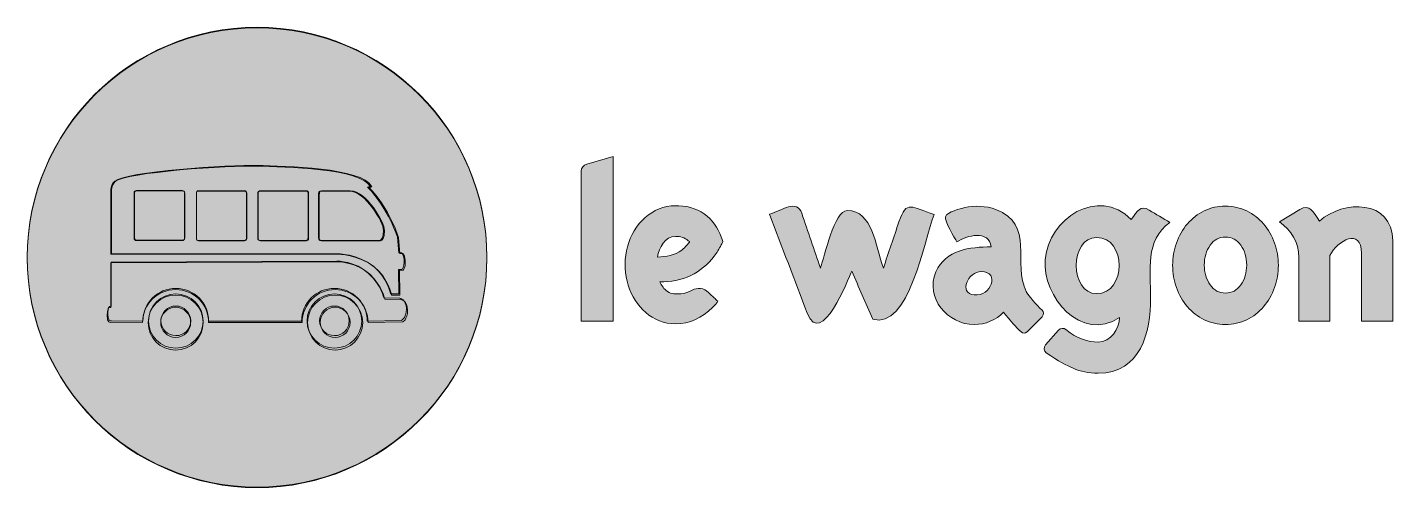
# Model space of a CAD drawing. Header units: inches. Extents: x 252 to 412, y 59 to 112.
import ezdxf

# ---------------------------------------------------------------- set-up
doc = ezdxf.new("R2010")
doc.units = ezdxf.units.IN
doc.header["$MEASUREMENT"] = 0
doc.layers.add('Layer 1', color=7, linetype='Continuous')

# ---------------------------------------------------------------- blocks, each defined once
blk = doc.blocks.new('block 4')
at = {"layer": 'Layer 1', "true_color": 0xd23333}
h = blk.add_hatch(color=22, dxfattribs=at)
h.dxf.hatch_style = 2
edge = h.paths.add_edge_path()
edge.add_spline(control_points=[(318.06, 96.46), (318.06, 96.46), (321.16, 97.38), (321.16, 97.38), (321.16, 97.38), (321.16, 78.07), (321.16, 78.07), (321.16, 78.07), (317.41, 78.07), (317.41, 78.07), (317.41, 78.07), (317.41, 95.63), (317.41, 95.63), (317.41, 96.01), (317.67, 96.36), (318.06, 96.46), (318.06, 96.46), (318.06, 96.46), (318.06, 96.46)], knot_values=[0, 0, 0, 0, 1, 1, 1, 2, 2, 2, 3, 3, 3, 4, 4, 4, 5, 5, 5, 6, 6, 6, 6], degree=3, periodic=1)
h = blk.add_hatch(color=22, dxfattribs=at)
h.dxf.hatch_style = 2
edge = h.paths.add_edge_path()
edge.add_spline(control_points=[(386.39, 89.64), (385.6, 90.12), (384.77, 90.6), (383.97, 91.08), (382.89, 91.72), (382.66, 91.01), (381.87, 89.99), (377.91, 93.89), (372.2, 90.09), (371.79, 85.3), (371.4, 80.98), (376.03, 75.46), (380.49, 78.52), (380.46, 77.09), (379.47, 75.68), (377.97, 75.62), (376.83, 75.62), (375.49, 76.03), (374.21, 77.09), (373.96, 77.31), (373.54, 77.28), (373.32, 77.02), (373.32, 77.02), (371.82, 75.3), (371.82, 75.3), (371.56, 75.01), (371.63, 74.6), (371.91, 74.37), (373.35, 73.32), (374.34, 72.9), (375.07, 72.55), (375.9, 72.17), (376.86, 71.98), (377.97, 71.98), (383.01, 71.98), (384.13, 76.8), (384.13, 80.82), (384.13, 83.99), (383.46, 87.53), (386.39, 89.64), (386.39, 89.64), (386.39, 89.64), (386.39, 89.64)], knot_values=[0, 0, 0, 0, 1, 1, 1, 2, 2, 2, 3, 3, 3, 4, 4, 4, 5, 5, 5, 6, 6, 6, 7, 7, 7, 8, 8, 8, 9, 9, 9, 10, 10, 10, 11, 11, 11, 12, 12, 12, 13, 13, 13, 14, 14, 14, 14], degree=3, periodic=1)
edge = h.paths.add_edge_path()
edge.add_spline(control_points=[(377.81, 81.3), (374.62, 81.3), (374.62, 87.88), (377.81, 87.88), (381.32, 87.88), (381.32, 81.3), (377.81, 81.3), (377.81, 81.3), (377.81, 81.3), (377.81, 81.3)], knot_values=[0, 0, 0, 0, 1, 1, 1, 2, 2, 2, 3, 3, 3, 3], degree=3, periodic=1)
h = blk.add_hatch(color=22, dxfattribs=at)
h.dxf.hatch_style = 2
edge = h.paths.add_edge_path()
edge.add_spline(control_points=[(328.48, 77.76), (325.77, 77.76), (323.69, 79.79), (322.92, 82.28), (322.12, 84.85), (322.63, 87.91), (324.55, 89.88), (325.45, 90.8), (326.63, 91.44), (327.94, 91.57), (329.15, 91.7), (330.43, 91.47), (331.48, 90.87), (332.44, 90.3), (333.18, 89.37), (333.66, 88.35), (333.78, 88.1), (333.88, 87.81), (333.98, 87.53), (334.04, 87.34), (333.91, 87.21), (333.82, 87.02), (333.56, 86.54), (333.3, 86.09), (332.99, 85.68), (332.25, 84.73), (331.32, 83.93), (330.24, 83.42), (329.12, 82.88), (327.87, 82.69), (326.63, 82.69), (326.82, 82.24), (327.11, 81.83), (327.52, 81.54), (328, 81.26), (328.54, 81.22), (329.09, 81.29), (329.57, 81.32), (329.98, 81.48), (330.4, 81.7), (331.04, 82.05), (331.8, 81.96), (332.31, 81.45), (332.54, 81.22), (332.76, 81), (332.99, 80.81), (333.11, 80.68), (333.3, 80.56), (333.4, 80.4), (333.46, 80.3), (332.86, 79.73), (332.79, 79.67), (331.58, 78.49), (330.11, 77.76), (328.48, 77.76)], knot_values=[0, 0, 0, 0, 1, 1, 1, 2, 2, 2, 3, 3, 3, 4, 4, 4, 5, 5, 5, 6, 6, 6, 7, 7, 7, 8, 8, 8, 9, 9, 9, 10, 10, 10, 11, 11, 11, 12, 12, 12, 13, 13, 13, 14, 14, 14, 15, 15, 15, 16, 16, 16, 17, 17, 17, 18, 18, 18, 18], degree=3, periodic=0)
edge.add_line((328.48, 77.76), (328.48, 77.76))
edge = h.paths.add_edge_path()
edge.add_spline(control_points=[(328.48, 88), (327.17, 88), (326.56, 86.7), (326.34, 85.58), (327.36, 85.62), (328.38, 85.78), (329.18, 86.41), (329.41, 86.57), (329.6, 86.76), (329.76, 86.95), (329.85, 87.05), (329.92, 87.14), (330.01, 87.24), (330.05, 87.3), (330.14, 87.34), (330.08, 87.4), (330.05, 87.43), (329.98, 87.46), (329.95, 87.49), (329.5, 87.88), (329.06, 88), (328.48, 88)], knot_values=[0, 0, 0, 0, 1, 1, 1, 2, 2, 2, 3, 3, 3, 4, 4, 4, 5, 5, 5, 6, 6, 6, 7, 7, 7, 7], degree=3, periodic=0)
edge.add_line((328.48, 88), (328.48, 88))
h = blk.add_hatch(color=22, dxfattribs=at)
h.dxf.hatch_style = 2
edge = h.paths.add_edge_path()
edge.add_spline(control_points=[(351.57, 78.31), (350.74, 80.19), (349.94, 82.07), (349.11, 83.95), (348.73, 83.06), (345.53, 74.8), (343.9, 79.01), (342.43, 82.87), (340.93, 86.76), (339.46, 90.61), (340.93, 91.06), (342.68, 92.4), (343.26, 90.71), (343.99, 88.57), (344.7, 86.44), (345.43, 84.3), (345.95, 85.7), (347.06, 91.03), (348.57, 91.03), (351.6, 91.03), (351.83, 86.95), (352.82, 84.3), (353.43, 86.12), (354.03, 87.9), (354.64, 89.72), (355.54, 92.37), (356.11, 91.38), (358.76, 90.58), (357.61, 87.62), (355.79, 76.97), (351.57, 78.31), (351.57, 78.31), (351.57, 78.31), (351.57, 78.31)], knot_values=[0, 0, 0, 0, 1, 1, 1, 2, 2, 2, 3, 3, 3, 4, 4, 4, 5, 5, 5, 6, 6, 6, 7, 7, 7, 8, 8, 8, 9, 9, 9, 10, 10, 10, 11, 11, 11, 11], degree=3, periodic=1)
h = blk.add_hatch(color=22, dxfattribs=at)
h.dxf.hatch_style = 2
edge = h.paths.add_edge_path()
edge.add_spline(control_points=[(371.44, 79.36), (370.74, 80), (369.81, 81.05), (369.56, 81.56), (367.9, 84.77), (370.64, 89.45), (365.99, 91.17), (364.84, 91.58), (363.5, 91.64), (362.36, 91.39), (361.88, 91.26), (360.28, 90.88), (360.09, 90.31), (359.93, 89.8), (361.18, 87.89), (361.43, 87.35), (362.55, 88.14), (365.22, 88.81), (365.45, 86.78), (362.99, 86.78), (360.09, 86.43), (358.98, 83.85), (357.67, 80.8), (360.35, 77.68), (363.47, 77.68), (364.75, 77.68), (366.02, 78.22), (366.91, 79.11), (367.07, 78.92), (367.2, 78.73), (367.36, 78.54), (367.55, 78.28), (368.44, 77.33), (368.95, 76.82), (369.14, 76.63), (369.46, 76.63), (369.65, 76.82), (369.65, 76.82), (371.44, 78.6), (371.44, 78.6), (371.66, 78.86), (371.63, 79.17), (371.44, 79.36), (371.44, 79.36), (371.44, 79.36), (371.44, 79.36)], knot_values=[0, 0, 0, 0, 1, 1, 1, 2, 2, 2, 3, 3, 3, 4, 4, 4, 5, 5, 5, 6, 6, 6, 7, 7, 7, 8, 8, 8, 9, 9, 9, 10, 10, 10, 11, 11, 11, 12, 12, 12, 13, 13, 13, 14, 14, 14, 15, 15, 15, 15], degree=3, periodic=1)
edge = h.paths.add_edge_path()
edge.add_spline(control_points=[(363.47, 81.15), (361.56, 81.37), (362.74, 83.88), (364.3, 83.88), (366.56, 83.88), (365.42, 80.92), (363.47, 81.15), (363.47, 81.15), (363.47, 81.15), (363.47, 81.15)], knot_values=[0, 0, 0, 0, 1, 1, 1, 2, 2, 2, 3, 3, 3, 3], degree=3, periodic=1)
h = blk.add_hatch(color=22, dxfattribs=at)
h.dxf.hatch_style = 2
edge = h.paths.add_edge_path()
edge.add_spline(control_points=[(392.9, 77.69), (392.01, 77.69), (391.18, 77.88), (390.42, 78.23), (389.65, 78.62), (388.98, 79.13), (388.44, 79.77), (387.89, 80.4), (387.45, 81.17), (387.16, 82), (386.87, 82.83), (386.71, 83.72), (386.71, 84.62), (386.71, 85.51), (386.87, 86.4), (387.16, 87.23), (387.45, 88.06), (387.89, 88.83), (388.44, 89.47), (388.98, 90.1), (389.65, 90.65), (390.42, 91), (391.18, 91.38), (392.01, 91.54), (392.9, 91.54), (393.8, 91.54), (394.63, 91.35), (395.39, 91), (396.16, 90.61), (396.83, 90.1), (397.37, 89.47), (397.92, 88.83), (398.36, 88.06), (398.65, 87.23), (398.94, 86.4), (399.1, 85.51), (399.1, 84.62), (399.1, 83.72), (398.94, 82.83), (398.65, 82), (398.36, 81.17), (397.92, 80.4), (397.37, 79.77), (396.83, 79.13), (396.16, 78.59), (395.39, 78.23), (394.63, 77.88), (393.8, 77.69), (392.9, 77.69)], knot_values=[0, 0, 0, 0, 1, 1, 1, 2, 2, 2, 3, 3, 3, 4, 4, 4, 5, 5, 5, 6, 6, 6, 7, 7, 7, 8, 8, 8, 9, 9, 9, 10, 10, 10, 11, 11, 11, 12, 12, 12, 13, 13, 13, 14, 14, 14, 15, 15, 15, 16, 16, 16, 16], degree=3, periodic=0)
edge.add_line((392.9, 77.69), (392.9, 77.69))
edge = h.paths.add_edge_path()
edge.add_spline(control_points=[(392.9, 87.93), (392.17, 87.93), (391.56, 87.61), (391.12, 86.98), (390.64, 86.31), (390.42, 85.54), (390.42, 84.65), (390.42, 83.75), (390.67, 82.99), (391.12, 82.32), (391.56, 81.68), (392.17, 81.36), (392.9, 81.36), (393.64, 81.36), (394.25, 81.68), (394.69, 82.32), (395.17, 82.99), (395.39, 83.75), (395.39, 84.65), (395.39, 85.54), (395.17, 86.31), (394.69, 86.98), (394.25, 87.61), (393.64, 87.93), (392.9, 87.93)], knot_values=[0, 0, 0, 0, 1, 1, 1, 2, 2, 2, 3, 3, 3, 4, 4, 4, 5, 5, 5, 6, 6, 6, 7, 7, 7, 8, 8, 8, 8], degree=3, periodic=0)
edge.add_line((392.9, 87.93), (392.9, 87.93))
h = blk.add_hatch(color=22, dxfattribs=at)
h.dxf.hatch_style = 2
edge = h.paths.add_edge_path()
edge.add_spline(control_points=[(408.85, 86.03), (408.85, 89.07), (405.97, 87.54), (405.14, 85.75), (405.14, 85.75), (405.14, 78.07), (405.14, 78.07), (405.14, 78.07), (401.5, 78.07), (401.5, 78.07), (401.5, 78.07), (401.5, 85.55), (401.5, 85.55), (401.5, 87.34), (400.63, 88.72), (399.22, 89.71), (399.22, 89.71), (401.62, 91.15), (401.62, 91.15), (402.81, 91.85), (403.13, 90.92), (403.93, 89.8), (406.68, 92.3), (412.5, 92.36), (412.5, 87.5), (412.5, 87.5), (412.5, 78.07), (412.5, 78.07), (412.5, 78.07), (408.85, 78.07), (408.85, 78.07), (408.85, 78.07), (408.85, 86.03), (408.85, 86.03)], knot_values=[0, 0, 0, 0, 1, 1, 1, 2, 2, 2, 3, 3, 3, 4, 4, 4, 5, 5, 5, 6, 6, 6, 7, 7, 7, 8, 8, 8, 9, 9, 9, 10, 10, 10, 11, 11, 11, 11], degree=3, periodic=1)
at = {"layer": 'Layer 1', "lineweight": 0}
for points, knots in [([(318.06, 96.46), (318.06, 96.46), (321.16, 97.38), (321.16, 97.38), (321.16, 97.38), (321.16, 78.07), (321.16, 78.07), (321.16, 78.07), (317.41, 78.07), (317.41, 78.07), (317.41, 78.07), (317.41, 95.63), (317.41, 95.63), (317.41, 96.01), (317.67, 96.36), (318.06, 96.46), (318.06, 96.46), (318.06, 96.46), (318.06, 96.46)], [0, 0, 0, 0, 1, 1, 1, 2, 2, 2, 3, 3, 3, 4, 4, 4, 5, 5, 5, 6, 6, 6, 6]), ([(386.39, 89.64), (385.6, 90.12), (384.77, 90.6), (383.97, 91.08), (382.89, 91.72), (382.66, 91.01), (381.87, 89.99), (377.91, 93.89), (372.2, 90.09), (371.79, 85.3), (371.4, 80.98), (376.03, 75.46), (380.49, 78.52), (380.46, 77.09), (379.47, 75.68), (377.97, 75.62), (376.83, 75.62), (375.49, 76.03), (374.21, 77.09), (373.96, 77.31), (373.54, 77.28), (373.32, 77.02), (373.32, 77.02), (371.82, 75.3), (371.82, 75.3), (371.56, 75.01), (371.63, 74.6), (371.91, 74.37), (373.35, 73.32), (374.34, 72.9), (375.07, 72.55), (375.9, 72.17), (376.86, 71.98), (377.97, 71.98), (383.01, 71.98), (384.13, 76.8), (384.13, 80.82), (384.13, 83.99), (383.46, 87.53), (386.39, 89.64), (386.39, 89.64), (386.39, 89.64), (386.39, 89.64)], [0, 0, 0, 0, 1, 1, 1, 2, 2, 2, 3, 3, 3, 4, 4, 4, 5, 5, 5, 6, 6, 6, 7, 7, 7, 8, 8, 8, 9, 9, 9, 10, 10, 10, 11, 11, 11, 12, 12, 12, 13, 13, 13, 14, 14, 14, 14]), ([(328.48, 77.76), (325.77, 77.76), (323.69, 79.79), (322.92, 82.28), (322.12, 84.85), (322.63, 87.91), (324.55, 89.88), (325.45, 90.8), (326.63, 91.44), (327.94, 91.57), (329.15, 91.7), (330.43, 91.47), (331.48, 90.87), (332.44, 90.3), (333.18, 89.37), (333.66, 88.35), (333.78, 88.1), (333.88, 87.81), (333.98, 87.53), (334.04, 87.34), (333.91, 87.21), (333.82, 87.02), (333.56, 86.54), (333.3, 86.09), (332.99, 85.68), (332.25, 84.73), (331.32, 83.93), (330.24, 83.42), (329.12, 82.88), (327.87, 82.69), (326.63, 82.69), (326.82, 82.24), (327.11, 81.83), (327.52, 81.54), (328, 81.26), (328.54, 81.22), (329.09, 81.29), (329.57, 81.32), (329.98, 81.48), (330.4, 81.7), (331.04, 82.05), (331.8, 81.96), (332.31, 81.45), (332.54, 81.22), (332.76, 81), (332.99, 80.81), (333.11, 80.68), (333.3, 80.56), (333.4, 80.4), (333.46, 80.3), (332.86, 79.73), (332.79, 79.67), (331.58, 78.49), (330.11, 77.76), (328.48, 77.76)], [0, 0, 0, 0, 1, 1, 1, 2, 2, 2, 3, 3, 3, 4, 4, 4, 5, 5, 5, 6, 6, 6, 7, 7, 7, 8, 8, 8, 9, 9, 9, 10, 10, 10, 11, 11, 11, 12, 12, 12, 13, 13, 13, 14, 14, 14, 15, 15, 15, 16, 16, 16, 17, 17, 17, 18, 18, 18, 18]), ([(351.57, 78.31), (350.74, 80.19), (349.94, 82.07), (349.11, 83.95), (348.73, 83.06), (345.53, 74.8), (343.9, 79.01), (342.43, 82.87), (340.93, 86.76), (339.46, 90.61), (340.93, 91.06), (342.68, 92.4), (343.26, 90.71), (343.99, 88.57), (344.7, 86.44), (345.43, 84.3), (345.95, 85.7), (347.06, 91.03), (348.57, 91.03), (351.6, 91.03), (351.83, 86.95), (352.82, 84.3), (353.43, 86.12), (354.03, 87.9), (354.64, 89.72), (355.54, 92.37), (356.11, 91.38), (358.76, 90.58), (357.61, 87.62), (355.79, 76.97), (351.57, 78.31), (351.57, 78.31), (351.57, 78.31), (351.57, 78.31)], [0, 0, 0, 0, 1, 1, 1, 2, 2, 2, 3, 3, 3, 4, 4, 4, 5, 5, 5, 6, 6, 6, 7, 7, 7, 8, 8, 8, 9, 9, 9, 10, 10, 10, 11, 11, 11, 11]), ([(371.44, 79.36), (370.74, 80), (369.81, 81.05), (369.56, 81.56), (367.9, 84.77), (370.64, 89.45), (365.99, 91.17), (364.84, 91.58), (363.5, 91.64), (362.36, 91.39), (361.88, 91.26), (360.28, 90.88), (360.09, 90.31), (359.93, 89.8), (361.18, 87.89), (361.43, 87.35), (362.55, 88.14), (365.22, 88.81), (365.45, 86.78), (362.99, 86.78), (360.09, 86.43), (358.98, 83.85), (357.67, 80.8), (360.35, 77.68), (363.47, 77.68), (364.75, 77.68), (366.02, 78.22), (366.91, 79.11), (367.07, 78.92), (367.2, 78.73), (367.36, 78.54), (367.55, 78.28), (368.44, 77.33), (368.95, 76.82), (369.14, 76.63), (369.46, 76.63), (369.65, 76.82), (369.65, 76.82), (371.44, 78.6), (371.44, 78.6), (371.66, 78.86), (371.63, 79.17), (371.44, 79.36), (371.44, 79.36), (371.44, 79.36), (371.44, 79.36)], [0, 0, 0, 0, 1, 1, 1, 2, 2, 2, 3, 3, 3, 4, 4, 4, 5, 5, 5, 6, 6, 6, 7, 7, 7, 8, 8, 8, 9, 9, 9, 10, 10, 10, 11, 11, 11, 12, 12, 12, 13, 13, 13, 14, 14, 14, 15, 15, 15, 15]), ([(392.9, 77.69), (392.01, 77.69), (391.18, 77.88), (390.42, 78.23), (389.65, 78.62), (388.98, 79.13), (388.44, 79.77), (387.89, 80.4), (387.45, 81.17), (387.16, 82), (386.87, 82.83), (386.71, 83.72), (386.71, 84.62), (386.71, 85.51), (386.87, 86.4), (387.16, 87.23), (387.45, 88.06), (387.89, 88.83), (388.44, 89.47), (388.98, 90.1), (389.65, 90.65), (390.42, 91), (391.18, 91.38), (392.01, 91.54), (392.9, 91.54), (393.8, 91.54), (394.63, 91.35), (395.39, 91), (396.16, 90.61), (396.83, 90.1), (397.37, 89.47), (397.92, 88.83), (398.36, 88.06), (398.65, 87.23), (398.94, 86.4), (399.1, 85.51), (399.1, 84.62), (399.1, 83.72), (398.94, 82.83), (398.65, 82), (398.36, 81.17), (397.92, 80.4), (397.37, 79.77), (396.83, 79.13), (396.16, 78.59), (395.39, 78.23), (394.63, 77.88), (393.8, 77.69), (392.9, 77.69)], [0, 0, 0, 0, 1, 1, 1, 2, 2, 2, 3, 3, 3, 4, 4, 4, 5, 5, 5, 6, 6, 6, 7, 7, 7, 8, 8, 8, 9, 9, 9, 10, 10, 10, 11, 11, 11, 12, 12, 12, 13, 13, 13, 14, 14, 14, 15, 15, 15, 16, 16, 16, 16]), ([(408.85, 86.03), (408.85, 89.07), (405.97, 87.54), (405.14, 85.75), (405.14, 85.75), (405.14, 78.07), (405.14, 78.07), (405.14, 78.07), (401.5, 78.07), (401.5, 78.07), (401.5, 78.07), (401.5, 85.55), (401.5, 85.55), (401.5, 87.34), (400.63, 88.72), (399.22, 89.71), (399.22, 89.71), (401.62, 91.15), (401.62, 91.15), (402.81, 91.85), (403.13, 90.92), (403.93, 89.8), (406.68, 92.3), (412.5, 92.36), (412.5, 87.5), (412.5, 87.5), (412.5, 78.07), (412.5, 78.07), (412.5, 78.07), (408.85, 78.07), (408.85, 78.07), (408.85, 78.07), (408.85, 86.03), (408.85, 86.03)], [0, 0, 0, 0, 1, 1, 1, 2, 2, 2, 3, 3, 3, 4, 4, 4, 5, 5, 5, 6, 6, 6, 7, 7, 7, 8, 8, 8, 9, 9, 9, 10, 10, 10, 11, 11, 11, 11]), ([(328.48, 88), (327.17, 88), (326.56, 86.7), (326.34, 85.58), (327.36, 85.62), (328.38, 85.78), (329.18, 86.41), (329.41, 86.57), (329.6, 86.76), (329.76, 86.95), (329.85, 87.05), (329.92, 87.14), (330.01, 87.24), (330.05, 87.3), (330.14, 87.34), (330.08, 87.4), (330.05, 87.43), (329.98, 87.46), (329.95, 87.49), (329.5, 87.88), (329.06, 88), (328.48, 88)], [0, 0, 0, 0, 1, 1, 1, 2, 2, 2, 3, 3, 3, 4, 4, 4, 5, 5, 5, 6, 6, 6, 7, 7, 7, 7]), ([(377.81, 81.3), (374.62, 81.3), (374.62, 87.88), (377.81, 87.88), (381.32, 87.88), (381.32, 81.3), (377.81, 81.3), (377.81, 81.3), (377.81, 81.3), (377.81, 81.3)], [0, 0, 0, 0, 1, 1, 1, 2, 2, 2, 3, 3, 3, 3]), ([(392.9, 87.93), (392.17, 87.93), (391.56, 87.61), (391.12, 86.98), (390.64, 86.31), (390.42, 85.54), (390.42, 84.65), (390.42, 83.75), (390.67, 82.99), (391.12, 82.32), (391.56, 81.68), (392.17, 81.36), (392.9, 81.36), (393.64, 81.36), (394.25, 81.68), (394.69, 82.32), (395.17, 82.99), (395.39, 83.75), (395.39, 84.65), (395.39, 85.54), (395.17, 86.31), (394.69, 86.98), (394.25, 87.61), (393.64, 87.93), (392.9, 87.93)], [0, 0, 0, 0, 1, 1, 1, 2, 2, 2, 3, 3, 3, 4, 4, 4, 5, 5, 5, 6, 6, 6, 7, 7, 7, 8, 8, 8, 8]), ([(363.47, 81.15), (361.56, 81.37), (362.74, 83.88), (364.3, 83.88), (366.56, 83.88), (365.42, 80.92), (363.47, 81.15), (363.47, 81.15), (363.47, 81.15), (363.47, 81.15)], [0, 0, 0, 0, 1, 1, 1, 2, 2, 2, 3, 3, 3, 3])]:
    blk.add_open_spline(points, degree=3, knots=knots, dxfattribs=at)
blk = doc.blocks.new('block 5')
at = {"layer": 'Layer 1', "true_color": 0xd23333}
h = blk.add_hatch(color=22, dxfattribs=at)
h.dxf.hatch_style = 2
edge = h.paths.add_edge_path()
edge.add_spline(control_points=[(269.9, 81.27), (268.13, 81.27), (266.7, 79.85), (266.7, 78.09), (266.7, 76.33), (268.13, 74.91), (269.9, 74.91), (271.67, 74.91), (273.11, 76.33), (273.11, 78.09), (273.11, 79.85), (271.67, 81.27), (269.9, 81.27), (269.9, 81.27), (269.9, 81.27), (269.9, 81.27)], knot_values=[0, 0, 0, 0, 1, 1, 1, 2, 2, 2, 3, 3, 3, 4, 4, 4, 5, 5, 5, 5], degree=3, periodic=1)
edge = h.paths.add_edge_path()
edge.add_spline(control_points=[(269.9, 76.38), (268.94, 76.38), (268.15, 77.17), (268.15, 78.12), (268.15, 79.07), (268.94, 79.85), (269.9, 79.85), (270.86, 79.85), (271.65, 79.07), (271.65, 78.12), (271.65, 77.14), (270.88, 76.38), (269.9, 76.38)], knot_values=[0, 0, 0, 0, 1, 1, 1, 2, 2, 2, 3, 3, 3, 4, 4, 4, 4], degree=3, periodic=1)
edge = h.paths.add_edge_path()
edge.add_spline(control_points=[(288.49, 81.27), (286.71, 81.27), (285.28, 79.85), (285.28, 78.09), (285.28, 76.33), (286.71, 74.91), (288.49, 74.91), (290.26, 74.91), (291.69, 76.33), (291.69, 78.09), (291.69, 79.85), (290.26, 81.27), (288.49, 81.27)], knot_values=[0, 0, 0, 0, 1, 1, 1, 2, 2, 2, 3, 3, 3, 4, 4, 4, 4], degree=3, periodic=1)
edge = h.paths.add_edge_path()
edge.add_spline(control_points=[(279.43, 58.64), (294.31, 58.64), (306.36, 70.7), (306.36, 85.57), (306.36, 100.44), (294.31, 112.5), (279.43, 112.5), (264.56, 112.5), (252.5, 100.44), (252.5, 85.57), (252.5, 70.7), (264.56, 58.64), (279.43, 58.64)], knot_values=[0, 0, 0, 0, 1, 1, 1, 2, 2, 2, 3, 3, 3, 4, 4, 4, 4], degree=3, periodic=1)
edge = h.paths.add_edge_path()
edge.add_spline(control_points=[(288.49, 76.38), (287.53, 76.38), (286.74, 77.17), (286.74, 78.12), (286.74, 79.07), (287.53, 79.85), (288.49, 79.85), (289.44, 79.85), (290.23, 79.07), (290.23, 78.12), (290.23, 77.14), (289.44, 76.38), (288.49, 76.38)], knot_values=[0, 0, 0, 0, 1, 1, 1, 2, 2, 2, 3, 3, 3, 4, 4, 4, 4], degree=3, periodic=1)
edge = h.paths.add_edge_path()
edge.add_spline(control_points=[(269.9, 81.91), (272.04, 81.91), (273.75, 80.21), (273.75, 78.09), (273.75, 78.09), (284.64, 78.09), (284.64, 78.09), (284.64, 80.21), (286.35, 81.91), (288.49, 81.91), (290.62, 81.91), (292.33, 80.21), (292.33, 78.09), (292.33, 78.09), (296.33, 78.17), (296.33, 78.17), (296.33, 78.17), (296.92, 78.37), (296.92, 79.51), (296.92, 80.66), (296.13, 80.76), (296.13, 80.76), (296.13, 80.76), (294.28, 80.79), (294.28, 80.79), (294.28, 80.79), (294.03, 82.22), (292.5, 83.67), (290.98, 85.11), (288.79, 85.11), (288.79, 85.11), (288.79, 85.11), (262.33, 85), (262.33, 85), (262.33, 85), (262.33, 79.81), (262.33, 79.81), (262.33, 79.81), (261.94, 80.04), (261.92, 78.98), (261.89, 77.95), (262.36, 78.12), (262.36, 78.12), (262.36, 78.12), (266.05, 78.09), (266.05, 78.09), (266.05, 80.21), (267.77, 81.91), (269.9, 81.91)], knot_values=[0, 0, 0, 0, 1, 1, 1, 2, 2, 2, 3, 3, 3, 4, 4, 4, 5, 5, 5, 6, 6, 6, 7, 7, 7, 8, 8, 8, 9, 9, 9, 10, 10, 10, 11, 11, 11, 12, 12, 12, 13, 13, 13, 14, 14, 14, 15, 15, 15, 16, 16, 16, 16], degree=3, periodic=1)
edge = h.paths.add_edge_path()
edge.add_spline(control_points=[(296.02, 86.09), (296.02, 86.09), (295.88, 87.9), (295.88, 87.9), (295.88, 87.9), (294.85, 91.24), (292.37, 93.78), (292.37, 93.78), (292.76, 93.78), (292.76, 93.78), (291.63, 96.01), (282.63, 96.14), (279.43, 96.24), (276.18, 96.35), (264.02, 95.52), (262.81, 94.43), (262.28, 93.96), (262.36, 93.26), (262.36, 93.26), (262.36, 93.26), (262.36, 85.98), (262.36, 85.98), (262.36, 85.98), (288.81, 85.98), (288.81, 85.98), (288.81, 85.98), (291.22, 85.98), (293.07, 84.5), (294.68, 83.21), (295.06, 81.26), (295.06, 81.26), (295.06, 81.26), (296.02, 81.26), (296.02, 81.26), (296.02, 81.26), (296, 84.14), (296, 84.14), (296, 84.14), (296.42, 84.11), (296.42, 84.11), (296.84, 84.75), (296.67, 85.87), (296.36, 86.09), (296.36, 86.09), (296.02, 86.09), (296.02, 86.09)], knot_values=[0, 0, 0, 0, 1, 1, 1, 2, 2, 2, 3, 3, 3, 4, 4, 4, 5, 5, 5, 6, 6, 6, 7, 7, 7, 8, 8, 8, 9, 9, 9, 10, 10, 10, 11, 11, 11, 12, 12, 12, 13, 13, 13, 14, 14, 14, 15, 15, 15, 15], degree=3, periodic=1)
edge = h.paths.add_edge_path()
edge.add_spline(control_points=[(285.39, 87.79), (285.39, 87.65), (285.28, 87.54), (285.13, 87.54), (285.13, 87.54), (279.77, 87.54), (279.77, 87.54), (279.62, 87.54), (279.51, 87.65), (279.51, 87.79), (279.51, 87.79), (279.51, 93.06), (279.51, 93.06), (279.51, 93.21), (279.62, 93.32), (279.77, 93.32), (279.77, 93.32), (285.14, 93.32), (285.14, 93.32), (285.29, 93.32), (285.4, 93.21), (285.4, 93.06), (285.4, 93.06), (285.4, 87.79), (285.4, 87.79), (285.4, 87.79), (285.39, 87.79), (285.39, 87.79)], knot_values=[0, 0, 0, 0, 1, 1, 1, 2, 2, 2, 3, 3, 3, 4, 4, 4, 5, 5, 5, 6, 6, 6, 7, 7, 7, 8, 8, 8, 9, 9, 9, 9], degree=3, periodic=1)
edge = h.paths.add_edge_path()
edge.add_spline(control_points=[(278.19, 87.79), (278.19, 87.65), (278.08, 87.54), (277.93, 87.54), (277.93, 87.54), (272.56, 87.54), (272.56, 87.54), (272.42, 87.54), (272.31, 87.65), (272.31, 87.79), (272.31, 87.79), (272.31, 93.06), (272.31, 93.06), (272.31, 93.21), (272.42, 93.32), (272.56, 93.32), (272.56, 93.32), (277.93, 93.32), (277.93, 93.32), (278.08, 93.32), (278.19, 93.21), (278.19, 93.06), (278.19, 93.06), (278.19, 87.79), (278.19, 87.79)], knot_values=[0, 0, 0, 0, 1, 1, 1, 2, 2, 2, 3, 3, 3, 4, 4, 4, 5, 5, 5, 6, 6, 6, 7, 7, 7, 8, 8, 8, 8], degree=3, periodic=1)
edge = h.paths.add_edge_path()
edge.add_spline(control_points=[(270.95, 87.82), (270.95, 87.68), (270.84, 87.57), (270.69, 87.57), (270.69, 87.57), (265.33, 87.57), (265.33, 87.57), (265.18, 87.57), (265.07, 87.68), (265.07, 87.82), (265.07, 87.82), (265.07, 93.09), (265.07, 93.09), (265.07, 93.23), (265.18, 93.34), (265.33, 93.34), (265.33, 93.34), (270.69, 93.34), (270.69, 93.34), (270.84, 93.34), (270.95, 93.23), (270.95, 93.09), (270.95, 93.09), (270.95, 87.82), (270.95, 87.82)], knot_values=[0, 0, 0, 0, 1, 1, 1, 2, 2, 2, 3, 3, 3, 4, 4, 4, 5, 5, 5, 6, 6, 6, 7, 7, 7, 8, 8, 8, 8], degree=3, periodic=1)
edge = h.paths.add_edge_path()
edge.add_spline(control_points=[(287.06, 87.53), (286.78, 87.53), (286.64, 87.57), (286.64, 87.84), (286.64, 87.84), (286.64, 92.83), (286.64, 92.83), (286.64, 93.1), (286.62, 93.31), (286.9, 93.31), (286.9, 93.31), (290.25, 93.31), (290.25, 93.31), (292.13, 93.31), (294.24, 89.66), (294.24, 88.72), (294.24, 87.81), (294.01, 87.53), (293.76, 87.53), (293.76, 87.53), (287.06, 87.53), (287.06, 87.53)], knot_values=[0, 0, 0, 0, 1, 1, 1, 2, 2, 2, 3, 3, 3, 4, 4, 4, 5, 5, 5, 6, 6, 6, 7, 7, 7, 7], degree=3, periodic=1)
at = {"layer": 'Layer 1', "lineweight": 0}
for points, knots in [([(279.43, 58.64), (294.31, 58.64), (306.36, 70.7), (306.36, 85.57), (306.36, 100.44), (294.31, 112.5), (279.43, 112.5), (264.56, 112.5), (252.5, 100.44), (252.5, 85.57), (252.5, 70.7), (264.56, 58.64), (279.43, 58.64)], [0, 0, 0, 0, 1, 1, 1, 2, 2, 2, 3, 3, 3, 4, 4, 4, 4]), ([(296.02, 86.09), (296.02, 86.09), (295.88, 87.9), (295.88, 87.9), (295.88, 87.9), (294.85, 91.24), (292.37, 93.78), (292.37, 93.78), (292.76, 93.78), (292.76, 93.78), (291.63, 96.01), (282.63, 96.14), (279.43, 96.24), (276.18, 96.35), (264.02, 95.52), (262.81, 94.43), (262.28, 93.96), (262.36, 93.26), (262.36, 93.26), (262.36, 93.26), (262.36, 85.98), (262.36, 85.98), (262.36, 85.98), (288.81, 85.98), (288.81, 85.98), (288.81, 85.98), (291.22, 85.98), (293.07, 84.5), (294.68, 83.21), (295.06, 81.26), (295.06, 81.26), (295.06, 81.26), (296.02, 81.26), (296.02, 81.26), (296.02, 81.26), (296, 84.14), (296, 84.14), (296, 84.14), (296.42, 84.11), (296.42, 84.11), (296.84, 84.75), (296.67, 85.87), (296.36, 86.09), (296.36, 86.09), (296.02, 86.09), (296.02, 86.09)], [0, 0, 0, 0, 1, 1, 1, 2, 2, 2, 3, 3, 3, 4, 4, 4, 5, 5, 5, 6, 6, 6, 7, 7, 7, 8, 8, 8, 9, 9, 9, 10, 10, 10, 11, 11, 11, 12, 12, 12, 13, 13, 13, 14, 14, 14, 15, 15, 15, 15]), ([(270.95, 87.82), (270.95, 87.68), (270.84, 87.57), (270.69, 87.57), (270.69, 87.57), (265.33, 87.57), (265.33, 87.57), (265.18, 87.57), (265.07, 87.68), (265.07, 87.82), (265.07, 87.82), (265.07, 93.09), (265.07, 93.09), (265.07, 93.23), (265.18, 93.34), (265.33, 93.34), (265.33, 93.34), (270.69, 93.34), (270.69, 93.34), (270.84, 93.34), (270.95, 93.23), (270.95, 93.09), (270.95, 93.09), (270.95, 87.82), (270.95, 87.82)], [0, 0, 0, 0, 1, 1, 1, 2, 2, 2, 3, 3, 3, 4, 4, 4, 5, 5, 5, 6, 6, 6, 7, 7, 7, 8, 8, 8, 8]), ([(278.19, 87.79), (278.19, 87.65), (278.08, 87.54), (277.93, 87.54), (277.93, 87.54), (272.56, 87.54), (272.56, 87.54), (272.42, 87.54), (272.31, 87.65), (272.31, 87.79), (272.31, 87.79), (272.31, 93.06), (272.31, 93.06), (272.31, 93.21), (272.42, 93.32), (272.56, 93.32), (272.56, 93.32), (277.93, 93.32), (277.93, 93.32), (278.08, 93.32), (278.19, 93.21), (278.19, 93.06), (278.19, 93.06), (278.19, 87.79), (278.19, 87.79)], [0, 0, 0, 0, 1, 1, 1, 2, 2, 2, 3, 3, 3, 4, 4, 4, 5, 5, 5, 6, 6, 6, 7, 7, 7, 8, 8, 8, 8]), ([(285.39, 87.79), (285.39, 87.65), (285.28, 87.54), (285.13, 87.54), (285.13, 87.54), (279.77, 87.54), (279.77, 87.54), (279.62, 87.54), (279.51, 87.65), (279.51, 87.79), (279.51, 87.79), (279.51, 93.06), (279.51, 93.06), (279.51, 93.21), (279.62, 93.32), (279.77, 93.32), (279.77, 93.32), (285.14, 93.32), (285.14, 93.32), (285.29, 93.32), (285.4, 93.21), (285.4, 93.06), (285.4, 93.06), (285.4, 87.79), (285.4, 87.79), (285.4, 87.79), (285.39, 87.79), (285.39, 87.79)], [0, 0, 0, 0, 1, 1, 1, 2, 2, 2, 3, 3, 3, 4, 4, 4, 5, 5, 5, 6, 6, 6, 7, 7, 7, 8, 8, 8, 9, 9, 9, 9]), ([(287.06, 87.53), (286.78, 87.53), (286.64, 87.57), (286.64, 87.84), (286.64, 87.84), (286.64, 92.83), (286.64, 92.83), (286.64, 93.1), (286.62, 93.31), (286.9, 93.31), (286.9, 93.31), (290.25, 93.31), (290.25, 93.31), (292.13, 93.31), (294.24, 89.66), (294.24, 88.72), (294.24, 87.81), (294.01, 87.53), (293.76, 87.53), (293.76, 87.53), (287.06, 87.53), (287.06, 87.53)], [0, 0, 0, 0, 1, 1, 1, 2, 2, 2, 3, 3, 3, 4, 4, 4, 5, 5, 5, 6, 6, 6, 7, 7, 7, 7]), ([(269.9, 81.91), (272.04, 81.91), (273.75, 80.21), (273.75, 78.09), (273.75, 78.09), (284.64, 78.09), (284.64, 78.09), (284.64, 80.21), (286.35, 81.91), (288.49, 81.91), (290.62, 81.91), (292.33, 80.21), (292.33, 78.09), (292.33, 78.09), (296.33, 78.17), (296.33, 78.17), (296.33, 78.17), (296.92, 78.37), (296.92, 79.51), (296.92, 80.66), (296.13, 80.76), (296.13, 80.76), (296.13, 80.76), (294.28, 80.79), (294.28, 80.79), (294.28, 80.79), (294.03, 82.22), (292.5, 83.67), (290.98, 85.11), (288.79, 85.11), (288.79, 85.11), (288.79, 85.11), (262.33, 85), (262.33, 85), (262.33, 85), (262.33, 79.81), (262.33, 79.81), (262.33, 79.81), (261.94, 80.04), (261.92, 78.98), (261.89, 77.95), (262.36, 78.12), (262.36, 78.12), (262.36, 78.12), (266.05, 78.09), (266.05, 78.09), (266.05, 80.21), (267.77, 81.91), (269.9, 81.91)], [0, 0, 0, 0, 1, 1, 1, 2, 2, 2, 3, 3, 3, 4, 4, 4, 5, 5, 5, 6, 6, 6, 7, 7, 7, 8, 8, 8, 9, 9, 9, 10, 10, 10, 11, 11, 11, 12, 12, 12, 13, 13, 13, 14, 14, 14, 15, 15, 15, 16, 16, 16, 16]), ([(269.9, 81.27), (268.13, 81.27), (266.7, 79.85), (266.7, 78.09), (266.7, 76.33), (268.13, 74.91), (269.9, 74.91), (271.67, 74.91), (273.11, 76.33), (273.11, 78.09), (273.11, 79.85), (271.67, 81.27), (269.9, 81.27), (269.9, 81.27), (269.9, 81.27), (269.9, 81.27)], [0, 0, 0, 0, 1, 1, 1, 2, 2, 2, 3, 3, 3, 4, 4, 4, 5, 5, 5, 5]), ([(288.49, 81.27), (286.71, 81.27), (285.28, 79.85), (285.28, 78.09), (285.28, 76.33), (286.71, 74.91), (288.49, 74.91), (290.26, 74.91), (291.69, 76.33), (291.69, 78.09), (291.69, 79.85), (290.26, 81.27), (288.49, 81.27)], [0, 0, 0, 0, 1, 1, 1, 2, 2, 2, 3, 3, 3, 4, 4, 4, 4]), ([(269.9, 76.38), (268.94, 76.38), (268.15, 77.17), (268.15, 78.12), (268.15, 79.07), (268.94, 79.85), (269.9, 79.85), (270.86, 79.85), (271.65, 79.07), (271.65, 78.12), (271.65, 77.14), (270.88, 76.38), (269.9, 76.38)], [0, 0, 0, 0, 1, 1, 1, 2, 2, 2, 3, 3, 3, 4, 4, 4, 4]), ([(288.49, 76.38), (287.53, 76.38), (286.74, 77.17), (286.74, 78.12), (286.74, 79.07), (287.53, 79.85), (288.49, 79.85), (289.44, 79.85), (290.23, 79.07), (290.23, 78.12), (290.23, 77.14), (289.44, 76.38), (288.49, 76.38)], [0, 0, 0, 0, 1, 1, 1, 2, 2, 2, 3, 3, 3, 4, 4, 4, 4])]:
    blk.add_open_spline(points, degree=3, knots=knots, dxfattribs=at)
blk = doc.blocks.new('block 8')
at = {"layer": 'Layer 1', "lineweight": 0}
for points, knots in [([(296.15, 86.02), (296.15, 86.02), (296.01, 87.86), (296.01, 87.86), (296.01, 87.86), (294.97, 91.25), (292.48, 93.83), (292.48, 93.83), (292.88, 93.83), (292.88, 93.83), (291.74, 96.09), (282.68, 96.21), (279.47, 96.32), (276.19, 96.43), (263.96, 95.59), (262.75, 94.48), (262.22, 94), (262.3, 93.3), (262.3, 93.3), (262.3, 93.3), (262.3, 85.91), (262.3, 85.91), (262.3, 85.91), (288.9, 85.91), (288.9, 85.91), (288.9, 85.91), (291.33, 85.91), (293.19, 84.41), (294.8, 83.11), (295.19, 81.13), (295.19, 81.13), (295.19, 81.13), (296.15, 81.13), (296.15, 81.13), (296.15, 81.13), (296.13, 84.04), (296.13, 84.04), (296.13, 84.04), (296.55, 84.02), (296.55, 84.02), (296.97, 84.67), (296.8, 85.8), (296.49, 86.02), (296.49, 86.02), (296.15, 86.02), (296.15, 86.02)], [0, 0, 0, 0, 1, 1, 1, 2, 2, 2, 3, 3, 3, 4, 4, 4, 5, 5, 5, 6, 6, 6, 7, 7, 7, 8, 8, 8, 9, 9, 9, 10, 10, 10, 11, 11, 11, 12, 12, 12, 13, 13, 13, 14, 14, 14, 15, 15, 15, 15]), ([(270.93, 87.78), (270.93, 87.63), (270.82, 87.52), (270.68, 87.52), (270.68, 87.52), (265.28, 87.52), (265.28, 87.52), (265.14, 87.52), (265.02, 87.63), (265.02, 87.78), (265.02, 87.78), (265.02, 93.12), (265.02, 93.12), (265.02, 93.27), (265.14, 93.38), (265.28, 93.38), (265.28, 93.38), (270.68, 93.38), (270.68, 93.38), (270.82, 93.38), (270.93, 93.27), (270.93, 93.12), (270.93, 93.12), (270.93, 87.78), (270.93, 87.78), (270.93, 87.78), (270.93, 87.78), (270.93, 87.78)], [0, 0, 0, 0, 1, 1, 1, 2, 2, 2, 3, 3, 3, 4, 4, 4, 5, 5, 5, 6, 6, 6, 7, 7, 7, 8, 8, 8, 9, 9, 9, 9]), ([(278.21, 87.75), (278.21, 87.61), (278.1, 87.5), (277.96, 87.5), (277.96, 87.5), (272.56, 87.5), (272.56, 87.5), (272.42, 87.5), (272.31, 87.61), (272.31, 87.75), (272.31, 87.75), (272.31, 93.1), (272.31, 93.1), (272.31, 93.24), (272.42, 93.35), (272.56, 93.35), (272.56, 93.35), (277.96, 93.35), (277.96, 93.35), (278.1, 93.35), (278.21, 93.24), (278.21, 93.1), (278.21, 93.1), (278.21, 87.75), (278.21, 87.75), (278.21, 87.75), (278.21, 87.75), (278.21, 87.75)], [0, 0, 0, 0, 1, 1, 1, 2, 2, 2, 3, 3, 3, 4, 4, 4, 5, 5, 5, 6, 6, 6, 7, 7, 7, 8, 8, 8, 9, 9, 9, 9]), ([(285.46, 87.75), (285.46, 87.61), (285.35, 87.5), (285.2, 87.5), (285.2, 87.5), (279.81, 87.5), (279.81, 87.5), (279.66, 87.5), (279.55, 87.61), (279.55, 87.75), (279.55, 87.75), (279.55, 93.1), (279.55, 93.1), (279.55, 93.24), (279.66, 93.35), (279.81, 93.35), (279.81, 93.35), (285.21, 93.35), (285.21, 93.35), (285.36, 93.35), (285.47, 93.24), (285.47, 93.1), (285.47, 93.1), (285.47, 87.75), (285.47, 87.75), (285.47, 87.75), (285.46, 87.75), (285.46, 87.75), (285.46, 87.75), (285.46, 87.75), (285.46, 87.75)], [0, 0, 0, 0, 1, 1, 1, 2, 2, 2, 3, 3, 3, 4, 4, 4, 5, 5, 5, 6, 6, 6, 7, 7, 7, 8, 8, 8, 9, 9, 9, 10, 10, 10, 10]), ([(287.14, 87.49), (286.86, 87.49), (286.72, 87.52), (286.72, 87.8), (286.72, 87.8), (286.72, 92.86), (286.72, 92.86), (286.72, 93.14), (286.7, 93.34), (286.98, 93.34), (286.98, 93.34), (290.35, 93.34), (290.35, 93.34), (292.24, 93.34), (294.36, 89.65), (294.36, 88.69), (294.36, 87.77), (294.13, 87.49), (293.88, 87.49), (293.88, 87.49), (287.14, 87.49), (287.14, 87.49)], [0, 0, 0, 0, 1, 1, 1, 2, 2, 2, 3, 3, 3, 4, 4, 4, 5, 5, 5, 6, 6, 6, 7, 7, 7, 7]), ([(269.88, 81.78), (272.03, 81.78), (273.75, 80.06), (273.75, 77.91), (273.75, 77.91), (284.7, 77.91), (284.7, 77.91), (284.7, 80.06), (286.42, 81.78), (288.57, 81.78), (290.72, 81.78), (292.44, 80.06), (292.44, 77.91), (292.44, 77.91), (296.46, 78), (296.46, 78), (296.46, 78), (297.06, 78.19), (297.06, 79.35), (297.06, 80.51), (296.26, 80.62), (296.26, 80.62), (296.26, 80.62), (294.4, 80.65), (294.4, 80.65), (294.4, 80.65), (294.15, 82.1), (292.62, 83.57), (291.08, 85.03), (288.88, 85.03), (288.88, 85.03), (288.88, 85.03), (262.27, 84.92), (262.27, 84.92), (262.27, 84.92), (262.27, 79.66), (262.27, 79.66), (262.27, 79.66), (261.88, 79.89), (261.85, 78.82), (261.82, 77.77), (262.3, 77.94), (262.3, 77.94), (262.3, 77.94), (266.01, 77.91), (266.01, 77.91), (266.01, 80.07), (267.73, 81.78), (269.88, 81.78)], [0, 0, 0, 0, 1, 1, 1, 2, 2, 2, 3, 3, 3, 4, 4, 4, 5, 5, 5, 6, 6, 6, 7, 7, 7, 8, 8, 8, 9, 9, 9, 10, 10, 10, 11, 11, 11, 12, 12, 12, 13, 13, 13, 14, 14, 14, 15, 15, 15, 16, 16, 16, 16]), ([(269.88, 81.14), (268.1, 81.14), (266.66, 79.7), (266.66, 77.91), (266.66, 76.13), (268.1, 74.69), (269.88, 74.69), (271.66, 74.69), (273.11, 76.13), (273.11, 77.91), (273.11, 79.7), (271.66, 81.14), (269.88, 81.14), (269.88, 81.14), (269.88, 81.14), (269.88, 81.14)], [0, 0, 0, 0, 1, 1, 1, 2, 2, 2, 3, 3, 3, 4, 4, 4, 5, 5, 5, 5]), ([(288.57, 81.14), (286.79, 81.14), (285.35, 79.7), (285.35, 77.91), (285.35, 76.13), (286.79, 74.69), (288.57, 74.69), (290.35, 74.69), (291.8, 76.13), (291.8, 77.91), (291.8, 79.7), (290.35, 81.14), (288.57, 81.14), (288.57, 81.14), (288.57, 81.14), (288.57, 81.14)], [0, 0, 0, 0, 1, 1, 1, 2, 2, 2, 3, 3, 3, 4, 4, 4, 5, 5, 5, 5]), ([(269.88, 76.18), (268.92, 76.18), (268.13, 76.98), (268.13, 77.94), (268.13, 78.9), (268.92, 79.7), (269.88, 79.7), (270.85, 79.7), (271.64, 78.9), (271.64, 77.94), (271.64, 76.95), (270.87, 76.18), (269.88, 76.18), (269.88, 76.18), (269.88, 76.18), (269.88, 76.18)], [0, 0, 0, 0, 1, 1, 1, 2, 2, 2, 3, 3, 3, 4, 4, 4, 5, 5, 5, 5]), ([(288.57, 76.18), (287.61, 76.18), (286.82, 76.98), (286.82, 77.94), (286.82, 78.9), (287.61, 79.7), (288.57, 79.7), (289.54, 79.7), (290.33, 78.9), (290.33, 77.94), (290.33, 76.95), (289.54, 76.18), (288.57, 76.18), (288.57, 76.18), (288.57, 76.18), (288.57, 76.18)], [0, 0, 0, 0, 1, 1, 1, 2, 2, 2, 3, 3, 3, 4, 4, 4, 5, 5, 5, 5])]:
    blk.add_open_spline(points, degree=3, knots=knots, dxfattribs=at)
blk = doc.blocks.new('block 7')
at = {"layer": 'Layer 1', "true_color": 0xd23333}
h = blk.add_hatch(color=22, dxfattribs=at)
h.dxf.hatch_style = 2
edge = h.paths.add_edge_path()
edge.add_spline(control_points=[(279.43, 58.57), (294.31, 58.57), (306.36, 70.63), (306.36, 85.5), (306.36, 100.37), (294.31, 112.43), (279.43, 112.43), (264.56, 112.43), (252.5, 100.37), (252.5, 85.5), (252.5, 70.63), (264.56, 58.57), (279.43, 58.57)], knot_values=[0, 0, 0, 0, 1, 1, 1, 2, 2, 2, 3, 3, 3, 4, 4, 4, 4], degree=3, periodic=1)
at = {"layer": 'Layer 1', "lineweight": 0}
blk.add_open_spline([(279.43, 58.57), (294.31, 58.57), (306.36, 70.63), (306.36, 85.5), (306.36, 100.37), (294.31, 112.43), (279.43, 112.43), (264.56, 112.43), (252.5, 100.37), (252.5, 85.5), (252.5, 70.63), (264.56, 58.57), (279.43, 58.57)], degree=3, knots=[0, 0, 0, 0, 1, 1, 1, 2, 2, 2, 3, 3, 3, 4, 4, 4, 4], dxfattribs=at)
at = {"layer": 'Layer 1'}
blk.add_blockref('block 8', (0, 0), dxfattribs=at)
blk = doc.blocks.new('block 6')
at = {"layer": 'Layer 1'}
blk.add_blockref('block 7', (0, 0), dxfattribs=at)

msp = doc.modelspace()

# ---------------------------------------------------------------- block references
at = {"layer": 'Layer 1'}
for name in ['block 5', 'block 6', 'block 4']:
    msp.add_blockref(name, (0, 0), dxfattribs=at)

doc.saveas('drawing.dxf')
